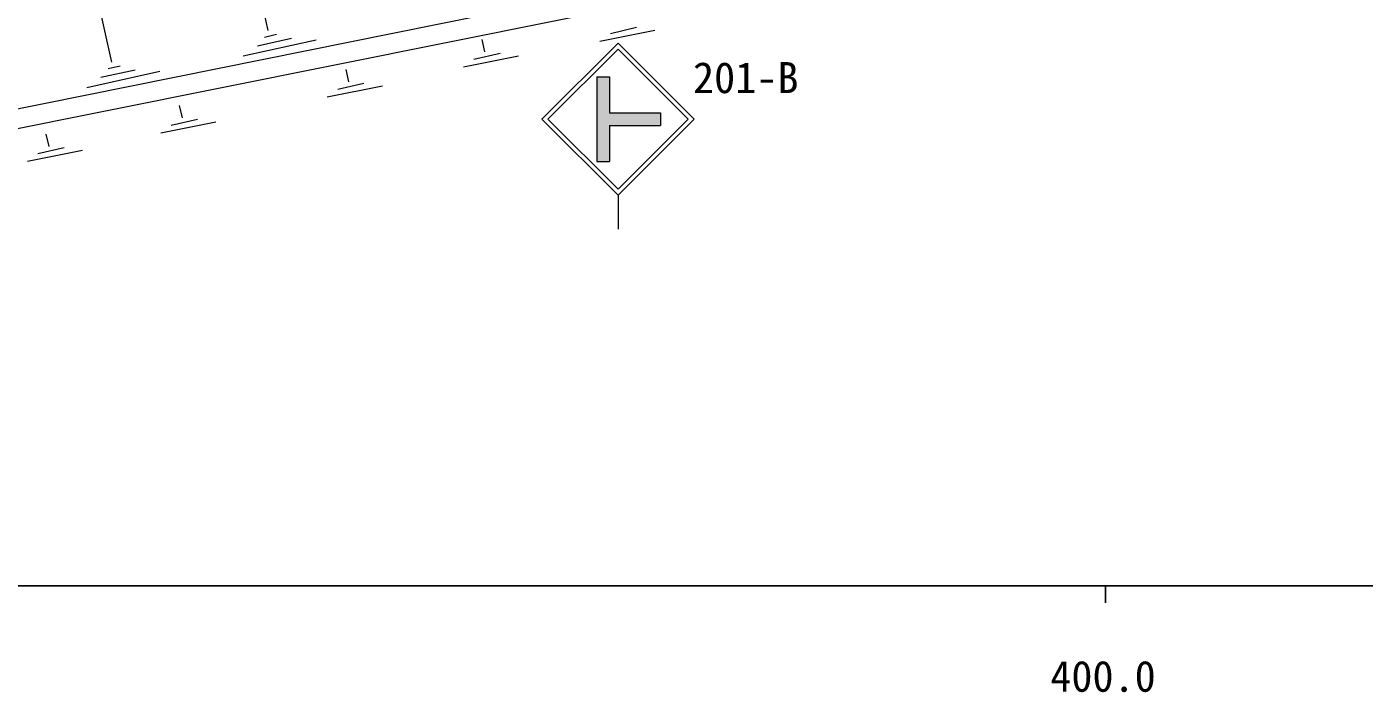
# Model space of a CAD drawing. Units: millimetres, scale not verified. Extents: x 40000 to 680000, y 20000 to 380000.
# Drawn here: x 404236 to 483284, y 198715 to 238052 of the extents above; entities that cross this region are included whole.
import ezdxf
from ezdxf.enums import TextEntityAlignment as Align

# ---------------------------------------------------------------- set-up
doc = ezdxf.new("R2010")
doc.units = ezdxf.units.MM
doc.header["$LTSCALE"] = 1000
for name, color, linetype, lineweight in [('M-BGD', 7, 'Continuous', 13), ('M-STR-STRC', 7, 'Continuous', 13), ('M-TTL-BAND', 7, 'Continuous', 25)]:
    doc.layers.add(name, color=color, linetype=linetype, lineweight=lineweight)
doc.styles.add('ＭＳ ゴシック', font='')
doc.styles.get('ＭＳ ゴシック').set_extended_font_data('MS Gothic')

msp = doc.modelspace()

# ---------------------------------------------------------------- hatches: boundary and pattern name
at = {"layer": 'M-STR-STRC'}
msp.add_hatch(color=256, dxfattribs=at).paths.add_polyline_path([(437936, 235090), (438686, 235090), (438686, 232965), (441686, 232965), (441686, 232215), (438686, 232215), (438686, 230090), (437936, 230090)])

# ---------------------------------------------------------------- linework, layer by layer
at = {"layer": 'M-BGD'}
for p, q in [((457472, 244037), (399412, 232326)), ((400132, 231326), (457572, 242860)), ((418506, 237823), (417678, 241548)), ((409261, 235958), (408433, 239683)), ((438731, 237660), (440273, 238019)), ((417026, 236334), (421342, 237282)), ((417868, 236928), (419880, 237380)), ((418293, 237442), (419002, 237610)), ((431316, 236560), (431157, 237292)), ((438106, 237208), (441363, 237860)), ((430665, 236135), (432207, 236494)), ((409048, 235577), (409757, 235746)), ((430040, 235683), (433297, 236334)), ((407781, 234470), (412097, 235418)), ((408623, 235063), (410635, 235515)), ((423272, 234792), (423112, 235523)), ((421996, 233915), (425252, 234566)), ((422620, 234367), (424162, 234726)), ((413432, 232665), (413272, 233396)), ((412156, 231787), (415413, 232439)), ((412781, 232239), (414323, 232598)), ((405551, 230976), (405391, 231708)), ((404900, 230551), (406441, 230910)), ((404275, 230099), (407531, 230751))]:
    msp.add_line(p, q, dxfattribs=at)
at = {"layer": 'M-STR-STRC'}
for p, q in [((434687, 232590), (439187, 237090)), ((435041, 232590), (439187, 236737)), ((443687, 232590), (439187, 237090)), ((443334, 232590), (439187, 236737)), ((437936, 235090), (437936, 230090)), ((437936, 235090), (438686, 235090)), ((438686, 235090), (438686, 232965)), ((434687, 232590), (439187, 228090)), ((435041, 232590), (439187, 228443)), ((438686, 232965), (441686, 232965)), ((439187, 228443), (443334, 232590)), ((439187, 228090), (443687, 232590)), ((441686, 232965), (441686, 232215)), ((438686, 232215), (441686, 232215)), ((438686, 232215), (438686, 230090)), ((437936, 230090), (438686, 230090)), ((439187, 228090), (439187, 226090))]:
    msp.add_line(p, q, dxfattribs=at)
at = {"layer": 'M-TTL-BAND'}
for p, q in [((40000, 205000), (579000, 205000)), ((468000, 205000), (468000, 204000))]:
    msp.add_line(p, q, dxfattribs=at)

# ---------------------------------------------------------------- texts
at = {"layer": 'M-STR-STRC', "style": 'ＭＳ ゴシック'}
msp.add_text('201-B', height=1833, dxfattribs=at).set_placement((443612, 233580), align=Align.BOTTOM_LEFT)
at = {"layer": 'M-TTL-BAND', "style": 'ＭＳ ゴシック'}
msp.add_text('400.0', height=1833, dxfattribs=at).set_placement((467844, 198195), align=Align.BOTTOM_CENTER)

doc.saveas('drawing.dxf')
